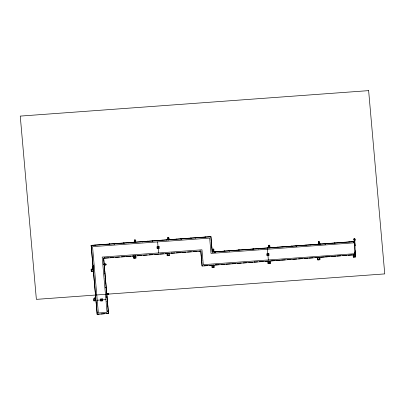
<?xml version="1.0" encoding="UTF-8"?>
<svg xmlns="http://www.w3.org/2000/svg" width="405" height="405" viewBox="0 0 405 405"><rect width="100%" height="100%" fill="white"/><g stroke="black" fill="none" stroke-linecap="round" stroke-linejoin="round"><path stroke-width="0.61" d="M118.705 243.607L119.232 243.638M152.366 241.091L152.224 241.203M190.826 238.312L190.507 238.327M195.59 237.927L195.357 237.948M214.746 252.072L215.217 252.006M219.773 251.799L219.586 251.733M262.931 248.447L262.607 248.462M286.487 246.756L286.846 246.67L286.624 246.812M320.421 244.397L319.935 244.311M324.749 243.997L325.271 243.699M353.788 242.063L353.813 241.775L354.137 242.069M215.009 252.011L215.283 252.143M354.988 254.219L355.595 251.201L354.957 253.581M103.483 259.291L103.523 259.62M103.963 264.516L103.893 264.197M103.943 264.08L103.872 264.222M104.358 269.214L104.338 268.991M104.303 268.596L104.282 268.601M104.374 269.047L104.323 269.32M104.758 273.669L104.713 273.203M104.779 273.891L104.773 273.613M105.589 283.257L105.584 282.984M105.999 287.788L105.943 288.061M106.287 292.349L106.328 292.091M106.429 292.623L106.368 292.076M109.391 243.921L108.97 244.372M106.697 297.057L106.718 296.642M106.728 296.875L106.712 296.566L106.854 297.189M109.178 244.281L109.183 244.018M107.143 301.462L107.239 301.998M107.153 301.32L107.153 301.7L107.203 301.452M108.059 311.455L108.054 311.182M114.048 243.82L114.185 243.628M114.256 244.088L113.932 243.967M119.369 243.501L119.035 243.253L118.781 243.623M123.55 243.162L123.834 242.894L123.611 243.132M124.132 243.233L124.102 243.051M128.405 242.752L128.709 242.808M142.525 241.866L142.651 241.734M147.501 241.375L147.8 241.142L147.962 241.603M147.709 241.643L147.298 241.593M152.493 241.041L152.7 240.94M152.796 241.046L152.275 240.909M156.998 240.798L157.489 240.535M181.03 239.021C182.128 238.915 180.868 238.555 180.843 239.142M186.022 238.834L185.698 238.712M186.315 238.596L186.037 238.591M191.069 238.332L191.069 238.277M195.397 237.927L195.701 237.907M201.432 255.879L201.482 255.606M201.452 255.712L201.508 256.087M201.842 260.41L201.903 260.785M211.223 242.878L211.218 242.6M211.612 247.571L211.607 247.298M214.726 251.996L214.898 251.728L214.544 252.143M224.34 251.262L224.466 250.994M229.119 250.898L229.387 250.898M229.195 250.898L229.468 250.589L229.625 250.923M248.28 249.647L248.305 249.288M253.267 249.328L252.857 249.283M258.4 248.827L258.309 248.523M262.708 248.3L262.815 248.214M263.169 248.468L263.134 248.311M286.558 246.61L287.044 246.442M291.352 246.24L291.529 246.058M291.909 246.473L291.757 246.098M296.698 246.068L296.06 246.017M300.925 245.668L301.097 245.374M320.117 244.342L320.284 243.992M320.259 244.433L320.193 244.433M320.37 244.423L320.345 243.957L320.092 244.296M325.139 244.099L325.438 244.033M325.458 243.79L325.149 243.906M325.362 243.673L325.448 244.048M329.645 243.506L329.791 243.299L329.518 243.638M329.847 243.248L330.034 243.532M334.965 243.228C335.153 242.549 334.09 243.344 334.57 242.954M339.552 242.56L339.258 242.757M353.636 241.831L353.828 241.537M353.783 242.094L354.107 241.532L212.205 252.037L354.071 241.669L354.162 242.18M355.21 254.082L355.175 253.581M355.18 253.758L355.155 253.439M109.264 244.225L109.598 244.276M355.16 252.183L355.013 245.455M224.633 251.277L224.881 251.146L224.613 250.943M92.821 269.102L93.084 267.902M92.75 269.32L93.023 268.09M92.71 268.895L93.408 265.979M95.165 298.956L95.722 296.622M354.952 252.452L355.58 251.115L355.084 253.449M92.654 268.96L92.922 267.867M95.246 298.434L95.777 296.247M108.459 313.546L103.629 258.132L108.494 313.409L97.175 314.371L91.155 245.349L210.894 236.596L212.24 251.9M94.866 245.071L95.256 245.136M91.373 269.502L92.953 269.391L93.089 270.935L91.51 271.051L91.388 269.447L92.968 269.33L92.775 269.527C93.747 268.667 91.049 268.905 91.702 269.371L91.641 269.614M93.378 271.234L91.257 271.345M93.196 269.143L91.074 269.254L91.246 271.391M99.903 244.61L100.101 244.731M104.89 244.402L104.682 244.362M93.965 298.976L95.545 298.865L95.681 300.409L94.102 300.525L94.147 298.627M93.849 300.819L95.985 300.662L93.838 300.864L93.666 298.728L95.788 298.617M109.218 244.119L109.542 243.947M104.768 264.278L105.118 264.202M114.22 243.678L114.59 243.886M114.483 243.683L114.58 243.78M114.544 243.714L114.569 243.921M97.175 314.371L96 300.454M105.523 282.574L105.568 283.039M105.892 287.277L105.938 287.479M106.302 291.883L106.343 292.299M106.829 297.078L106.793 296.683M107.543 305.927L107.614 306.312M107.938 310.711L108.064 311.349M107.907 311.212L107.938 311.03M128.38 242.641L128.917 242.813M133.372 242.17L133.088 242.423M133.68 242.352L133.27 242.271M133.675 256.031L133.847 258.172L135.994 257.97L135.807 255.879L133.675 256.031L133.847 258.172M135.68 256.77L135.599 255.828L135.69 257.717L134.126 257.772M142.702 241.957L142.732 241.643M142.783 241.517L143.208 241.593M147.511 241.238L147.45 241.562L147.562 241.213M152.209 241.051L152.407 240.823M157.596 240.646L157.292 240.535M162.278 240.292L161.959 240.109L162.314 240.266M166.819 239.704L166.536 239.978L167.083 239.912M166.971 253.641L169.118 253.439L169.29 255.58L167.154 255.737L166.981 253.596M167.154 255.737L169.29 255.58M171.457 239.456L171.776 239.512M167.422 255.398L167.285 253.849L168.865 253.732L169.001 255.282L167.437 255.337M171.923 239.573L171.563 239.471M176.231 239.071L176.651 239.173M185.784 238.494L185.986 238.423M185.627 238.732L185.895 238.469M186.042 238.413L186.366 238.601M195.382 237.715L195.904 237.811L195.524 237.644M200.247 237.335L200.136 237.426M200.313 237.35L200.683 237.558M355.266 254.715L202.085 266.044L200.809 251.024L198.916 251.166M205.462 237.153L205.107 237.021M202.085 266.044L200.809 251.024M209.724 236.743L210.149 236.636M212.205 252.037L210.894 236.596M214.928 251.692L215.283 251.804M211.835 265.341L213.982 265.138L214.154 267.28L212.023 267.432L211.85 265.295M212.023 267.432L214.154 267.28M213.744 265.371L212.149 265.548L212.286 267.092L213.865 266.981L213.744 265.371L213.551 265.569M219.707 251.308L219.5 251.637L219.616 251.414M219.571 251.419L219.986 251.47M220.057 251.419L220.102 251.672L220.006 251.363M224.365 251.11L224.476 251.1M229.534 250.639L229.711 250.887M234.029 250.305L234.51 250.528M239.163 249.941L238.773 250.072M243.628 249.556L243.916 249.688M248.255 249.348L248.574 249.252M248.356 249.232L248.326 249.551M253.105 249.009L253.019 249.019M253.12 248.903L253.434 248.852L253.53 249.303M253.495 248.923L253.231 248.918M258.456 248.908L257.874 248.837L258.162 248.508M263.048 248.24L262.931 248.138M267.842 247.906L267.442 248.073L267.872 247.86M268.15 261.711L269.73 261.6L269.867 263.144L268.287 263.26L268.166 261.655L268.414 261.822M268.019 263.599L270.165 263.397L269.983 261.306L267.847 261.463L268.019 263.599L270.165 263.397M268.287 263.26L268.211 262.172M269.983 261.306L270.155 263.442M277 247.252L277.425 247.197M277.562 247.283L277.207 247.156M282.057 246.812L282.325 246.858M286.553 246.792L286.932 246.67M296.171 245.789L296.207 245.891M296.121 245.881L296.708 245.962M301.34 245.491L301.016 245.435M301.244 245.389L301.497 245.658M305.886 245.065L306.165 245.197M311.015 244.838L310.433 244.853L310.706 244.615M320.006 244.347L320.066 244.028M317.692 259.883C324.015 260.39 316.027 253.859 317.692 259.883L319.828 259.726M319.418 257.818L317.824 257.995L317.96 259.544L319.54 259.428L319.444 257.539L319.287 257.777M339.557 242.524L339.8 242.823M344.042 242.266L344.508 242.296M348.958 241.876L349.267 241.901M353.747 241.507L353.398 241.932M353.732 241.517L354.081 241.775M354.223 242.808L211.015 253.409L209.668 238.099L92.532 246.665L98.364 312.999L107.041 312.366L102.181 257.084L201.963 249.794L203.275 264.673L355.185 253.682M353.094 255.013L355.241 254.811M353.281 257.109L355.428 256.907L353.281 257.109L353.109 254.968M354.988 254.153L355.048 253.894M355.023 254.801L355.124 256.654L353.545 256.77L353.408 255.221L355.003 255.044M355.124 256.654L354.907 256.36M92.33 269.401L93.266 265.938M94.922 298.875L95.707 295.989M354.993 252.806L355.458 251.075L355.003 252.3M92.441 268.89L93.332 265.645M94.886 298.905L95.777 295.66M354.922 252.983L355.393 251.135M92.279 268.93L93.14 265.999M94.871 298.404L95.732 295.473M92.026 269.75L93.094 266.136M94.8 298.622L95.869 295.007M135.371 242.423L135.822 240.656L134.981 239.633L134.46 240.028L134.328 240.762L135.083 242.443M168.677 239.983L169.128 238.216L168.288 237.198L167.766 237.593L167.64 238.327L168.394 240.003M269.543 247.85L269.993 246.083L269.153 245.065L268.631 245.46L268.505 246.189L269.259 247.87M99.635 244.848L99.827 244.61M103.498 259.478L103.548 259.726M103.558 259.782L103.447 260.035M104.692 273.466L104.687 273.593M105.133 278.686L105.163 278.306M106.333 292.82L106.444 292.567M107.209 302.105L107.092 301.593M108.074 311.404L107.963 311.658M156.963 240.778L157.282 240.752M186.33 238.783L186.29 238.464M224.355 251.338L224.36 251.135M253.57 249.277L252.811 249.318M272.206 247.688L272.636 247.47L272.388 247.536M353.767 242.635L354.173 242.236M105.497 282.963L105.513 282.644M105.892 287.621L105.902 287.342M142.681 241.633L142.808 241.775M147.577 241.279L147.602 241.598M186.29 238.722L185.91 238.636M204.981 237.127L205.3 236.981M219.642 251.449L219.631 251.707M248.037 249.677L248.397 249.434M253.115 248.948L253.044 249.202M310.453 244.807L310.711 244.62M355.013 253.854L355.119 253.515M95.428 298.763L95.59 298.52L94.137 298.662M213.612 265.331L213.774 265.088L213.85 266.07M135.376 256.309L135.569 256.112L133.974 256.284L134.111 257.833M118.635 243.628L119.105 243.314M214.589 252.107L214.903 251.905M215.161 252.123L215.161 251.682M239.011 249.936L238.666 250.113L238.874 249.9M248.088 249.637L248.508 249.445M353.965 241.947L354.021 241.831M355.124 254.34L355.58 251.115M355.367 251.216L355.241 251.495L355.57 251.282M109.193 244.423L109.492 244.402M123.51 243.223L123.834 243.208M147.385 241.522L147.911 241.552M138.363 255.352L137.928 255.383M190.73 238.12L191.033 238.175M171.907 252.897L171.472 252.933M219.449 251.672L220.067 251.733L219.773 251.606M216.219 264.642L215.789 264.673M254.487 261.817L254.163 261.883M291.271 246.427L291.802 246.458M329.857 243.268L329.64 243.582L330.024 243.587M329.589 243.618L329.913 243.552M326.364 256.588L325.944 256.562M354.78 241.304L355.18 245.521M104.363 264.019L105.832 263.913L106.242 264.43L105.928 264.997L104.46 265.103M106.955 293.493L108.424 293.387L108.834 293.903L108.52 294.47L107.052 294.577M114.002 244.007L114.367 243.937M161.823 240.342L162.157 240.362M190.74 238.039L191.044 238.094M190.593 238.378L190.927 238.348M104.824 257.793L104.384 257.767M257.924 248.822L258.258 248.842M291.387 246.321L291.818 246.402M296.146 246.022L296.48 246.037M353.762 242.367L353.919 242.033M287.93 259.418L287.596 259.397M91.12 245.486L210.858 236.733M104.262 258.081L108.677 257.762M109.942 257.666L113.729 257.393M115.617 257.251L119.404 256.978M121.297 256.836L125.084 256.562M126.35 256.471L130.764 256.147M132.025 256.051L133.918 255.914M137.705 255.636L141.492 255.363M143.385 255.221L147.172 254.947M149.065 254.806L152.852 254.532M154.745 254.391L158.532 254.117M159.793 254.026L163.579 253.748M165.473 253.611L167.366 253.469M171.153 253.196L174.94 252.917M176.2 252.826L180.62 252.502M181.88 252.411L185.667 252.133M187.561 251.996L191.347 251.718M193.241 251.581L197.027 251.302M103.594 258.269L200.774 251.161M133.858 258.127L135.994 257.97M204.014 265.771L207.79 265.493M209.684 265.356L212.205 265.169M215.354 264.941L219.135 264.662M221.029 264.526L224.81 264.247M226.071 264.156L230.48 263.837M231.741 263.741L235.523 263.468M237.416 263.326L241.198 263.053M243.086 262.916L246.868 262.637M248.756 262.501L252.538 262.222M254.431 262.086L257.58 261.853M259.473 261.716L263.255 261.438M265.143 261.301L268.925 261.022M270.818 260.886L274.6 260.612M275.861 260.516L280.27 260.197M281.531 260.101L285.312 259.828M287.201 259.691L290.982 259.413M292.876 259.276L296.657 258.998M298.546 258.861L302.327 258.582M304.221 258.446L308.002 258.167M309.263 258.076L313.045 257.798M314.933 257.661L318.715 257.383M320.603 257.246L324.385 256.973M325.645 256.876L330.06 256.557M331.32 256.461L335.73 256.142M336.99 256.051L340.772 255.773M342.665 255.636L346.447 255.358M348.335 255.221L352.117 254.942M97.246 300.242L105.923 299.609M97.21 314.234L99.093 314.093M100.972 313.956L104.733 313.683M106.611 313.546L108.494 313.409M353.929 241.77L353.6 241.932M181.253 239.001L181.531 239.183M92.674 269.421L92.107 269.512M107.988 311.136L107.983 310.848M96.547 302.991L96.395 302.697M97.392 312.356L97.251 312.012M202.323 265.462L202.257 265.199M103.943 264.004L103.969 264.404M354.107 241.532L355.413 256.952M267.416 249.288L268.353 259.919M157.611 241.906L158.583 252.963M91.155 245.349L93.246 269.143M93.413 271.021L95.782 297.948M354.851 243.496L355.018 245.541M105.103 278.033L105.103 278.033M134.632 240.135L134.526 240.747L135.148 241.562L135.518 241.284L135.412 240.079L134.632 240.135M167.943 237.694L167.832 238.312L168.46 239.127L168.829 238.849L168.723 237.639L167.943 237.694M212.635 249.293L212.762 250.73L213.546 251.682L213.997 249.915L213.739 249.212L213.157 248.898L212.635 249.293M212.807 249.394L212.914 250.604L213.324 250.822L213.799 249.931L213.177 249.115L212.807 249.394M268.809 245.562L268.697 246.174L269.325 246.989L269.801 246.098L269.173 245.283L268.809 245.562M318.305 241.739L318.431 243.177L319.216 244.129L319.667 242.362L319.413 241.658L318.826 241.345L318.305 241.739M318.482 241.846L318.583 243.051L318.998 243.273L319.474 242.377L318.846 241.567L318.482 241.846M353.894 238.965L354.021 240.403L354.805 241.355L355.256 239.588L354.998 238.884L354.416 238.57L353.894 238.965M354.066 239.071L353.96 239.684L354.583 240.499L354.952 240.221L354.846 239.011L354.066 239.071M158.492 247.333L158.173 248.042L157.753 247.389L158.492 247.333M268.252 254.37L267.933 255.079L267.518 254.426L268.252 254.37M104.495 264.171L104.272 264.571L105.194 265.047L106.014 264.445L105.097 263.969L104.495 264.171M107.087 293.645L106.869 294.045L107.158 294.41L107.786 294.521L108.606 293.919L107.689 293.443L107.087 293.645M101.893 299.913L101.235 300.318L101.169 299.594L101.893 299.913M368.631 90.629L20.25 116.098L36.369 299.366L384.75 273.901L368.631 90.629M159.13 246.605L156.958 246.766L157.125 248.64L159.297 248.478L159.13 246.605M268.895 253.636L266.723 253.803L266.89 255.677L269.057 255.509L268.895 253.636M102.323 298.819L100.415 298.961L100.602 301.087L102.511 300.945L102.323 298.819M267.421 255.049A0.613 0.597 14.4 0 0 268.454 254.846A0.613 0.597 14.4 0 0 267.745 254.067A0.613 0.597 14.4 0 0 267.421 255.049M101.002 300.368A0.613 0.597 14.4 0 0 102.035 300.166A0.613 0.597 14.4 0 0 101.331 299.386A0.613 0.597 14.4 0 0 101.002 300.368M157.656 248.007A0.613 0.597 14.4 0 0 158.689 247.804A0.613 0.597 14.4 0 0 157.985 247.03A0.613 0.597 14.4 0 0 157.656 248.007"/></g></svg>
